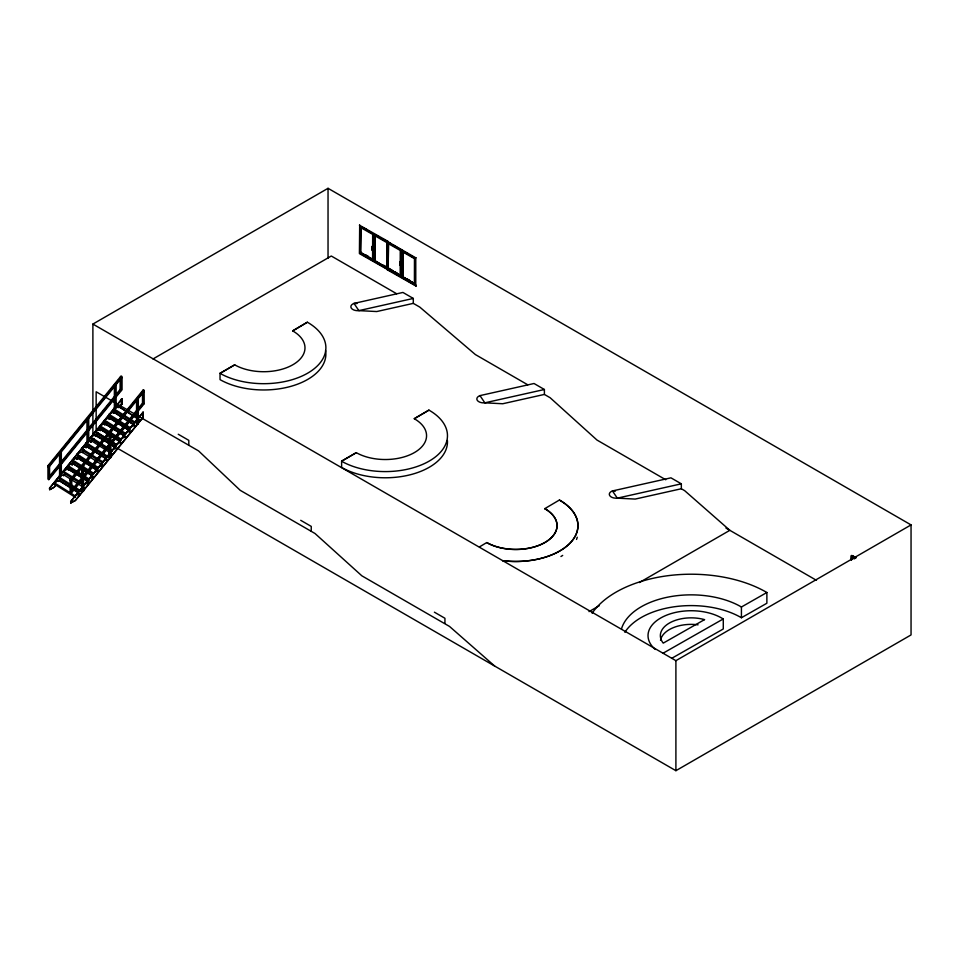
<?xml version="1.0" encoding="UTF-8"?>
<svg xmlns="http://www.w3.org/2000/svg" width="959" height="959" viewBox="0 0 959 959"><rect width="100%" height="100%" fill="white"/><g stroke="black" fill="none" stroke-linecap="round" stroke-linejoin="round"><path stroke-width="1.44" d="M311.207 531.31L311.267 526.419L300.718 520.317M390.349 243.406L387.424 242.291L401.401 249.784M373.986 248.033L374.334 246.355L374.513 247.182M401.701 266.362L401.473 263.162M373.746 247.23L374.106 250.323M374.13 250.311L373.89 248.417L374.022 250.311M401.33 263.317L401.569 266.446M372.332 246.379C372.068 256.7 372.104 244.377 372.907 246.283M372.26 249.256L372.224 246.235L372.26 249.46M372.811 246.331L373.075 245.636L372.583 246.739M399.651 265.307L400.263 261.543L400.502 262.322M400.083 265.319L400.418 262.083M401.821 264.348L402.025 262.994M372.332 247.062L372.476 246.427L372.679 247.458M399.795 262.263L400.215 263.341M373.998 247.362L374.226 248.597L374.43 246.942M399.939 262.251L400.263 263.485M401.509 264.097L401.929 262.406L402.109 263.234M56.125 484.954L54.243 487.268L49.664 489.689L49.496 488.311L121.865 398.848L122.033 404.027L119.204 407.503M122.033 398.956L49.496 488.311M70.834 503.007L70.654 501.641L143.035 412.178L143.203 417.357L75.401 500.586L70.654 502.9L75.234 500.478L143.035 417.249L143.035 412.178M143.203 412.286L70.654 501.641M60.417 465.355L48.789 479.62L47.95 479.092L47.95 465.714L121.11 375.904M47.95 466.733L55.166 457.875M56.929 455.705L59.566 452.468L59.566 477.186M61.436 450.179L63.33 447.853M65.212 445.527L87.892 417.704M90.721 414.216L97.35 406.089M99.245 403.763L101.139 401.437M103.021 399.112L105.862 395.635M107.756 393.31L109.65 390.984M111.544 388.659L114.373 385.182L115.224 385.71L115.224 408.978M116.123 383.037L118.616 379.98M48.789 479.62L48.789 466.242L121.949 376.431L121.949 389.81L116.135 396.942L115.296 396.415L118.616 392.339M48.789 467.261L60.417 452.996L60.417 477.714M61.328 475.748L61.328 451.869L121.949 377.45M49.628 476.024L59.566 463.808L60.417 464.336L49.568 477.654L49.568 466.314L48.729 465.786M88.839 427.882L114.373 396.523L115.2 397.074L115.2 398.093L88.731 430.591M120.331 379.284L120.331 389.222L115.296 395.408L116.135 395.935L121.17 389.75L121.17 378.397L120.331 377.87M51.522 474.705L55.107 470.318M56.893 468.124L58.679 465.93M89.786 427.738L92.615 424.25M94.509 421.936L97.35 418.448M99.245 416.122L101.139 413.797M103.021 411.483L104.915 409.157M106.809 406.832L109.65 403.343M111.544 401.03L113.438 398.704M88.731 429.572L115.2 397.074M49.664 489.689L54.076 487.16L55.958 484.846M58.775 481.382L60.669 479.068M63.486 475.592L65.368 473.29M68.197 469.814L70.079 467.501M71.961 465.199L74.79 461.723M76.672 459.409L79.489 455.945M82.318 452.48L84.2 450.167M86.082 447.853L88.911 444.389M90.793 442.075L93.622 438.611M95.504 436.297L97.386 433.983M100.204 430.519L102.098 428.205M104.915 424.729L106.797 422.428M109.626 418.951L111.508 416.638M114.337 413.173L116.219 410.86M119.036 407.395L121.865 403.931L121.865 398.848M58.943 481.478L60.837 479.176M63.654 475.7L65.536 473.386M68.365 469.922L70.247 467.608M73.076 464.144L74.958 461.83M77.775 458.366L79.657 456.052M82.486 452.588L84.368 450.274M87.197 446.798L89.079 444.497M90.961 442.183L93.79 438.707M95.672 436.405L97.554 434.091M100.371 430.615L102.265 428.313M105.082 424.837L106.964 422.523M109.794 419.059L111.676 416.745M114.505 413.281L116.387 410.967M82.594 479.308L70.966 493.573L70.127 493.046L70.127 479.668L143.287 389.857L144.126 390.385L144.126 403.763L138.312 410.896L137.473 410.368M70.127 480.687L71.422 479.104M72.944 477.222L79.993 468.579M84.56 462.969L82.666 465.295L83.505 465.822L83.505 491.188L82.594 491.667L81.755 491.14L81.755 467.872M86.454 460.644L88.348 458.33M90.23 456.004L92.124 453.679M94.018 451.353L110.069 431.646M111.016 430.495L122.368 416.554M124.262 414.228L130.88 406.101M132.774 403.775L134.668 401.449M70.966 493.573L70.966 480.195L144.126 390.385M70.966 481.214L82.594 466.949L82.594 491.667M83.505 465.822L144.126 391.404L143.287 390.876L137.473 398.009L138.312 398.536L138.312 423.902L136.562 423.854L136.562 400.586M71.805 489.977L81.755 477.762M111.016 441.835L136.562 410.476L137.377 411.027L137.377 412.046L110.908 444.544M142.507 393.238L142.507 403.176L137.473 409.361L138.312 409.889L143.347 403.703L143.287 389.857M72.812 489.761L75.497 486.465M77.283 484.271L79.969 480.974M85.507 474.178L88.348 470.689M90.23 468.364L92.124 466.038M94.018 463.724L109.158 445.144L109.997 445.671L83.505 478.181L82.666 477.654M111.963 441.691L126.156 424.274M128.038 421.948L129.933 419.622M131.827 417.297L134.668 413.82M139.966 407.311L143.287 403.236L144.126 403.763M82.594 478.289L71.745 491.607L71.745 480.267L70.906 479.74M110.908 443.526L137.377 411.027M234.703 364.84L220.031 373.351L234.703 364.84A41.285 23.843 0 0 0 293.094 364.612A41.285 23.843 0 0 0 292.687 330.891L307.359 322.212A62.191 35.903 0 0 1 307.971 372.991A62.191 35.903 0 0 1 220.031 373.351L220.031 379.632A62.191 35.903 0 0 0 290.565 386.441A62.191 35.903 0 0 0 325.557 350.431M292.687 330.891L307.359 322.212M356.292 452.66L341.62 461.171L356.292 452.66A41.285 23.843 0 0 0 414.684 452.42A41.285 23.843 0 0 0 414.264 418.711L428.937 410.116A62.191 35.903 0 0 1 429.56 460.895A62.191 35.903 0 0 1 341.62 461.255L341.62 467.441A62.191 35.903 0 0 0 410.38 474.729A62.191 35.903 0 0 0 447.421 440.493M414.264 418.711L428.937 410.116M479.428 546.93L486.764 542.542A41.285 23.843 0 0 0 545.156 542.303A41.285 23.843 0 0 0 544.748 508.594L544.748 508.678A41.285 23.843 0 0 1 545.156 542.398A41.285 23.843 0 0 1 486.764 542.626L486.764 542.626M544.748 508.678L559.421 500.011A62.191 35.903 0 0 1 570.461 542.65A62.191 35.903 0 0 1 502.612 560.667A62.191 35.903 0 0 0 570.461 542.734A62.191 35.903 0 0 0 559.421 500.095L559.421 500.095M92.891 434.091L92.891 324.07L328.038 188.312L911.05 524.909L911.05 634.93L675.903 770.688L117.501 448.297M388.455 270.042L359.409 253.596L359.685 225.017M360.284 226.132L360.021 252.768L373.447 260.213M361.063 227.307L360.464 252.505L372.595 259.517L372.667 234.392L360.464 227.427M153.008 358.966L331.299 256.017L396.642 293.742M373.447 233.72L373.207 260.572L373.806 260.404M374.693 234.452L374.43 261.088L387.856 268.52M375.281 235.518L374.861 260.608L386.813 267.717L374.681 260.716L374.681 235.638L386.873 242.603L386.813 267.717M359.865 252.864L373.363 260.656L373.363 233.984L359.865 226.192L360.308 252.601M360.464 252.505L361.087 252.157M359.685 253.032L416.038 285.686M416.038 286.094L387.004 269.635L387.28 241.057M359.409 225.173L388.455 241.62M387.604 242.327L390.277 243.55M388.659 243.358L388.059 268.556L400.191 275.557L400.251 250.443L388.059 243.478M401.03 249.772L400.958 276.695L400.958 250.035L374.082 234.404L374.513 260.812M402.109 250.191L401.665 250.623L415.007 258.331L415.007 284.823L415.607 284.655M402.289 250.491L401.749 263.701M402.876 251.33L402.456 276.66L414.408 283.528L402.528 276.612L402.277 251.678L402.277 276.755L414.408 283.768L414.468 258.642L402.277 251.678M401.401 276.444L387.448 268.904L388.683 268.196M415.007 258.331L416.038 257.671M401.03 276.252L374.07 261.064M401.665 266.734L402.109 276.851M402.277 276.755L402.888 276.408M402.013 266.83L402.289 276.971M415.439 284.571L402.013 277.139M589.018 611.626L599.363 605.656M639.413 582.533L729.847 530.315L684.678 490.684L681.334 488.754L635.206 499.076L617.308 498.153A6.857 3.956 0 0 1 609.768 495.683A6.857 3.956 0 0 1 612.453 490.936L670.952 477.834L681.334 483.827L681.334 488.754M851.364 560.092L851.784 555.489L856.027 557.946M92.891 324.07L675.903 660.667L911.05 524.909M621.468 628.96A70.618 40.769 0 0 1 669.79 596.762A70.618 40.769 0 0 1 741.427 606.999L766.876 592.506L766.876 603.247L741.427 617.74A70.618 40.769 0 0 0 624.872 632.281M663.077 653.211L723.278 618.939L723.278 628.972L672.043 658.138M113.63 408.618L134.692 421.876L139.139 419.527L139.139 420.797L139.211 419.419L134.632 421.84L134.632 423.183L113.63 409.972L113.63 408.618L118.209 406.196L136.741 417.86M134.56 425.245L134.56 426.503L134.632 425.125L130.052 427.558L130.052 428.901L109.05 415.679L109.05 414.336L113.63 411.914L133.397 424.346M109.05 415.679L130.112 428.865M129.98 430.999L129.98 432.269L130.052 430.891L125.473 433.312L125.473 434.655L104.471 421.433L104.471 420.09L109.05 417.668L128.818 430.112M99.892 425.76L120.954 439.018L120.894 440.325L99.892 427.103L99.892 425.76L104.471 423.339L124.238 435.77M99.964 425.796L104.399 423.446L124.167 435.889M95.313 431.346L116.315 444.568L116.315 445.911L95.313 432.689L95.313 431.346L99.892 428.925L119.659 441.356M119.587 441.476L99.82 429.033L95.385 431.382L116.375 444.604M115.14 447.11L95.385 434.667L90.805 437.1L90.805 438.443L109.326 450.107L90.865 438.407L90.865 437.136L111.867 450.358L111.807 451.665L111.807 450.31L116.375 447.889L116.375 449.232M111.807 454.95L111.807 453.607L107.228 456.028L107.228 457.371L86.226 444.149L86.226 442.806L90.805 440.385L109.266 452.157M86.226 444.149L86.298 442.854M107.156 459.421L107.156 460.692L107.228 459.313L102.649 461.735L102.649 463.077L81.647 449.867L81.647 448.524L86.226 446.091L105.981 458.534M81.719 448.56L86.154 446.211L105.922 458.654M77.068 455.573L98.07 468.795L77.068 455.573L77.068 454.23L81.647 451.809L101.342 464.36M136.562 423.854L138.312 423.902M72.488 459.948L93.55 473.207L93.491 474.501L72.488 461.291L72.488 459.948L77.068 457.515L96.835 469.958M72.56 459.984L76.996 457.635L96.763 470.078M81.491 475.556L67.909 466.997L67.909 465.654L72.488 463.233L92.256 475.676M67.909 466.997L81.563 475.52M120.894 438.982L125.473 436.549L125.473 437.891M63.33 471.241L84.392 484.499L84.332 485.805L63.33 472.583L63.33 471.241L67.909 468.819L87.677 481.262L67.837 468.927M116.315 444.568L120.894 442.135L120.894 443.478M58.823 476.995L79.885 490.253L79.813 491.559L58.823 478.337L58.823 476.995L63.402 474.573L81.863 486.345M58.823 478.337L58.883 477.031M79.813 494.844L79.813 493.501L75.234 495.923L75.234 497.265L54.243 484.055L54.243 482.713L58.823 480.279L78.578 492.722M54.243 484.055L54.303 482.749L58.751 480.399L78.518 492.83M111.735 453.715L107.288 456.064L86.226 442.806M109.146 457.503L110.908 457.551L109.158 457.503L109.158 432.773M93.491 473.159L98.07 470.737L97.998 472.116L97.998 470.845M83.96 477.114L88.971 480.183L84.032 477.079M88.839 482.149L84.392 484.499L88.911 482.041L88.911 483.384M79.885 490.253L84.332 487.903M84.392 489.138L84.392 487.783L79.813 490.217L79.813 491.559M81.755 491.14L83.505 491.188M413.305 298.441L358.858 310.632A6.857 3.956 0 0 1 351.318 308.163A6.857 3.956 0 0 1 354.003 303.404L402.924 292.447L413.305 298.441L413.305 303.368L419.778 307.096L475.364 354.554L527.786 384.823M413.305 303.368L376.755 311.543L358.858 310.632L354.003 303.404L356.988 303.559M544.4 394.425L502.732 403.751L484.834 402.828A6.857 3.956 0 0 1 477.294 400.359A6.857 3.956 0 0 1 479.979 395.611L534.031 383.504L544.4 389.498L544.4 394.425L550.154 397.745L597.001 440.061L665.762 479.764M544.4 389.498L484.834 402.828L479.979 395.611M681.334 483.827L617.308 498.153L612.453 490.936L615.438 491.08M387.424 268.772L387.58 242.195M121.385 378.134L120.51 376.635L121.385 377.127L121.385 390.493L120.51 390.013L120.51 379.033M723.278 618.939L719.885 617.069A43.107 24.886 0 0 0 662.861 616.841A43.107 24.886 0 0 0 655.309 649.471M363.988 228.062L366.446 229.489M383.109 239.103L385.566 240.529M387.004 241.212L415.774 257.827L415.774 286.25M362.682 227.511L366.266 229.585M375.892 235.135L378.29 236.513M383.073 239.282L385.458 240.661M392.806 244.821L396.487 246.942M392.663 244.929L396.247 247.002M405.873 252.565L408.27 253.943M365.787 254.95L368.244 256.293M383.576 265.223L387.232 267.249M388.599 268.244L392.255 270.27M394.569 271.685L397.038 273.027M407.587 279.201L409.972 280.579M372.667 259.254L360.644 252.409L360.728 227.511M388.311 268.4L400.251 275.293L388.239 268.448M401.665 277.115L415.175 284.907L415.175 258.235L401.665 250.443L401.665 263.869M856.027 557.395L852.359 555.824M855.452 557.862L851.568 555.621L851.568 559.972M851.364 555.74L855.248 557.982M851.784 556.328L851.208 555.992L851.208 558.905M854.96 558.414L852.443 556.963L851.628 557.431L854.157 558.881M852.239 557.071L854.769 558.534M725.975 528.085L816.469 580.327M178.242 434.247L188.803 440.349L188.803 445.276M434.391 612.178L444.94 618.267L444.94 623.194M96.775 436.333L115.5 447.146M142.507 391.823L143.347 392.351M115.296 384.056L116.135 384.583L116.135 408.462M136.562 399.136L137.401 399.663L137.401 424.381M120.331 389.222L121.17 389.75M142.507 403.176L143.347 403.703M136.669 417.968L118.137 406.304L118.137 407.575M133.325 424.465L113.558 412.022L113.558 413.293L113.63 411.914M109.05 414.336L130.112 427.594M128.746 430.219L108.978 417.776L108.978 419.047M104.471 420.09L125.533 433.348M95.313 434.787L115.08 447.23M81.647 448.524L102.709 461.782M77.068 454.23L98.13 467.489L102.577 465.139L102.649 466.374L102.649 465.031L98.07 467.453L98.07 468.795M60.489 451.341L61.328 451.869M92.184 475.784L72.416 463.341L72.416 464.612L72.488 463.233M67.909 465.654L81.563 474.249M83.96 475.76L88.971 478.913L93.419 476.563L93.491 477.798L93.491 476.455L88.911 478.877L88.911 480.219M47.95 465.714L48.789 466.242M70.127 479.668L70.966 480.195M54.243 482.713L75.305 495.971L75.305 497.23M374.681 235.638L374.933 260.572M373.207 259.17L372.595 259.517M494.7 666.073L449.531 626.443L361.855 575.82L315.008 533.504L240.218 490.325L198.573 450.91L96.152 391.775L96.152 431.55M851.784 555.489L851.784 559.241M741.427 606.999L741.427 617.74M675.903 660.667L675.903 770.688M402.888 251.546L402.816 276.444M388.179 241.776L388.179 270.198M387.46 242.243L387.448 268.904M328.038 188.312L328.038 258.187M118.209 406.196L118.209 407.539M114.373 385.182L114.373 408.45M110.908 432.185L110.908 457.551M109.997 433.3L109.997 458.03M109.05 417.668L109.05 419.011M104.471 423.339L104.471 424.681L104.399 423.446M99.892 428.925L99.892 430.267M99.82 429.033L99.82 430.303M95.385 434.667L95.313 436.057M90.805 440.385L90.733 441.763M88.731 418.232L88.731 442.099M87.808 442.626L87.808 419.347L86.969 418.819L86.969 442.099M86.226 446.091L86.154 447.481M77.068 457.515L77.068 458.87M76.996 457.635L76.996 458.905M592.123 613.209A106.365 61.412 0 0 1 766.876 592.506M660.511 640.348A30.796 17.777 0 0 1 698.068 624.824M577.246 537.22A62.191 35.903 0 0 1 576.539 539.438M562.693 555.405A62.191 35.903 0 0 1 560.943 556.52M86.969 430.171L60.489 462.694L61.328 463.221L87.808 430.699L86.969 430.171M86.969 431.19L60.489 463.7L61.328 464.228L87.808 431.718L86.969 431.19M109.158 444.125L82.666 476.647L83.505 477.174L109.997 444.652L109.158 444.125M704.529 619.622L663.244 643.129L662.801 642.566A30.796 17.777 0 0 1 669.526 622.966A30.796 17.777 0 0 1 703.57 619.358L704.529 619.622M121.565 404.614L121.385 399.112L121.565 404.614"/></g></svg>
